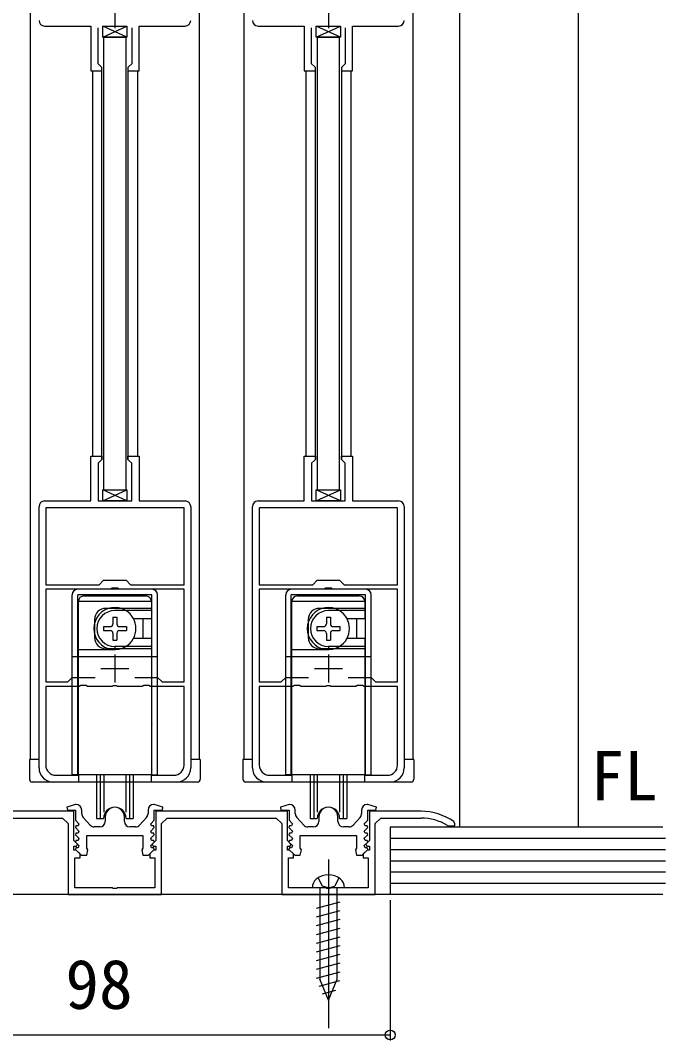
# Model space of a CAD drawing. Units: millimetres, scale not verified. Extents: x -700 to 700, y -1078 to 1074.
# Drawn here: x -41.6 to 73.3, y 328.1 to 509.6 of the extents above; entities that cross this region are included whole.
import ezdxf
from ezdxf.enums import TextEntityAlignment as Align

# ---------------------------------------------------------------- set-up
doc = ezdxf.new("R2010")
doc.units = ezdxf.units.MM
doc.header["$LTSCALE"] = 6
for name, color, linetype in [('0-3_YKK_11', 7, 'Continuous'), ('0-4_YKK_12', 2, 'Continuous'), ('0-5_YKK_13', 4, 'Continuous'), ('0-7_YKK_D', 6, 'Continuous'), ('0-9_YSS_K', 3, 'Continuous')]:
    doc.layers.add(name, color=color, linetype=linetype)
doc.styles.add('ＭＳ ゴシック', font='')
doc.styles.get('ＭＳ ゴシック').set_extended_font_data('MS Gothic')

msp = doc.modelspace()

# ---------------------------------------------------------------- linework, layer by layer
at = {"layer": '0-3_YKK_11'}
for p, q in [((-24.739, 513.155), (-24.739, 508.155)), ((13.256, 513.155), (13.256, 508.155)), ((-38.239, 376.557), (-38.239, 423.057)), ((-11.239, 423.057), (-11.239, 376.557)), ((-0.244, 376.557), (-0.244, 423.057)), ((26.756, 423.057), (26.756, 376.557)), ((-24.739, 396.757), (-24.739, 391.757)), ((13.256, 396.757), (13.256, 391.757)), ((-27.239, 394.257), (-22.239, 394.257)), ((10.756, 394.257), (15.756, 394.257)), ((-30.645, 368.441), (-30.645, 369.057)), ((-18.845, 369.057), (-18.845, 368.441)), ((7.355, 368.441), (7.355, 369.057)), ((19.155, 369.057), (19.155, 368.441)), ((-29.143, 366.388), (-30.388, 367.772)), ((-26.445, 367.857), (-26.445, 367.057)), ((-23.045, 367.057), (-23.045, 367.857)), ((-19.102, 367.772), (-20.347, 366.388)), ((8.857, 366.388), (7.612, 367.772)), ((11.555, 367.857), (11.555, 367.057)), ((14.955, 367.057), (14.955, 367.857)), ((18.898, 367.772), (17.653, 366.388)), ((-27.445, 366.057), (-28.399, 366.057)), ((-21.09, 366.057), (-22.045, 366.057)), ((10.555, 366.057), (9.601, 366.057)), ((16.91, 366.057), (15.955, 366.057))]:
    msp.add_line(p, q, dxfattribs=at)
for points in [[(-37.239, 508.555), (-29.039, 508.555), (-29.039, 500.555), (-27.039, 500.555), (-27.039, 501.155), (-27.239, 501.355), (-27.739, 501.855), (-27.739, 508.255)], [(-21.739, 508.255), (-21.739, 501.855), (-22.239, 501.355), (-22.439, 501.155), (-22.439, 500.555), (-20.439, 500.555), (-20.439, 508.555), (-12.239, 508.555)], [(0.756, 508.555), (8.956, 508.555), (8.956, 500.555), (10.956, 500.555), (10.956, 501.155), (10.756, 501.355), (10.256, 501.855), (10.256, 508.255)], [(16.256, 508.255), (16.256, 501.855), (15.756, 501.355), (15.556, 501.155), (15.556, 500.555), (17.556, 500.555), (17.556, 508.555), (25.756, 508.555)], [(-37.239, 424.057), (-29.039, 424.057), (-29.039, 432.057), (-27.039, 432.057), (-27.039, 431.457), (-27.239, 431.257), (-27.739, 430.757), (-27.739, 424.057), (-21.739, 424.057), (-21.739, 430.757), (-22.239, 431.257), (-22.439, 431.457), (-22.439, 432.057), (-20.439, 432.057), (-20.439, 424.057), (-12.239, 424.057)], [(0.756, 424.057), (8.956, 424.057), (8.956, 432.057), (10.956, 432.057), (10.956, 431.457), (10.756, 431.257), (10.256, 430.757), (10.256, 424.057), (16.256, 424.057), (16.256, 430.757), (15.756, 431.257), (15.556, 431.457), (15.556, 432.057), (17.556, 432.057), (17.556, 424.057), (25.756, 424.057)], [(-21.207, 392.657), (-17.139, 392.657), (-16.339, 391.857), (-12.439, 391.857), (-12.439, 408.357), (-23.998, 408.357), (-24.276, 408.544), (-25.203, 408.544), (-25.481, 408.357), (-37.039, 408.357), (-37.039, 391.857), (-33.139, 391.857), (-32.339, 392.657), (-28.272, 392.657)], [(16.789, 392.657), (20.856, 392.657), (21.656, 391.857), (25.556, 391.857), (25.556, 408.357), (13.998, 408.357), (13.72, 408.544), (12.793, 408.544), (12.515, 408.357), (0.956, 408.357), (0.956, 391.857), (4.856, 391.857), (5.656, 392.657), (9.724, 392.657)], [(-12.439, 377.057), (-12.439, 391.057), (-18.398, 391.057), (-18.676, 391.244), (-19.603, 391.244), (-19.881, 391.057), (-24.281, 391.057), (-24.464, 391.177), (-25.014, 391.177), (-25.198, 391.057), (-29.598, 391.057), (-29.876, 391.244), (-30.803, 391.244), (-31.081, 391.057), (-37.039, 391.057), (-37.039, 377.057)], [(25.556, 377.057), (25.556, 391.057), (19.598, 391.057), (19.32, 391.244), (18.393, 391.244), (18.115, 391.057), (13.715, 391.057), (13.531, 391.177), (12.981, 391.177), (12.798, 391.057), (8.398, 391.057), (8.12, 391.244), (7.193, 391.244), (6.915, 391.057), (0.956, 391.057), (0.956, 377.057)], [(-35.239, 375.257), (-31.239, 375.257), (-31.239, 374.057), (-35.739, 374.057)], [(-13.739, 374.057), (-18.239, 374.057), (-18.239, 375.257), (-14.239, 375.257)], [(2.756, 375.257), (6.756, 375.257), (6.756, 374.057), (2.256, 374.057)], [(24.256, 374.057), (19.756, 374.057), (19.756, 375.257), (23.756, 375.257)], [(5.956, 368.857), (-17.444, 368.857), (-17.444, 363.657), (-18.078, 363.022), (-17.927, 362.657), (-17.444, 362.657), (-17.444, 361.957), (-17.844, 361.957), (-18.544, 361.257), (-18.544, 360.557), (-17.644, 360.557), (-17.644, 355.257), (-24.286, 355.257), (-24.469, 355.137), (-25.019, 355.137), (-25.202, 355.257), (-31.844, 355.257), (-31.844, 360.557), (-30.944, 360.557), (-30.944, 361.257), (-31.644, 361.957), (-32.044, 361.957), (-32.044, 362.657), (-31.561, 362.657), (-31.41, 363.022), (-32.044, 363.657), (-32.044, 368.857), (-55.444, 368.857)], [(-31.645, 370.057), (-31.745, 370.057), (-33.277, 369.565), (-33.198, 369.057), (-31.745, 369.057), (-31.745, 367.256), (-31.133, 366.645), (-31.294, 366.257), (-31.657, 366.257), (-31.771, 365.982), (-31.133, 365.345), (-31.294, 364.957), (-31.657, 364.957), (-31.771, 364.682), (-31.133, 364.045), (-31.294, 363.657), (-31.657, 363.657), (-31.771, 363.382), (-31.133, 362.745), (-31.294, 362.357), (-31.657, 362.357), (-31.771, 362.083), (-30.745, 361.057), (-29.745, 361.057), (-29.557, 362.02), (-29.745, 362.298), (-29.745, 364.557)], [(-29.745, 364.557), (-19.745, 364.557), (-19.745, 362.298), (-19.932, 362.02), (-19.745, 361.057), (-18.745, 361.057), (-17.719, 362.083), (-17.833, 362.357), (-18.196, 362.357), (-18.356, 362.745), (-17.719, 363.382), (-17.833, 363.657), (-18.196, 363.657), (-18.356, 364.045), (-17.719, 364.682), (-17.833, 364.957), (-18.196, 364.957), (-18.356, 365.345), (-17.719, 365.982), (-17.833, 366.257), (-18.196, 366.257), (-18.356, 366.645), (-17.745, 367.256), (-17.745, 369.057), (-16.292, 369.057), (-16.212, 369.565), (-17.745, 370.057), (-17.845, 370.057)], [(6.355, 370.057), (6.255, 370.057), (4.723, 369.565), (4.802, 369.057), (6.255, 369.057), (6.255, 367.256), (6.867, 366.645), (6.706, 366.257), (6.343, 366.257), (6.229, 365.982), (6.867, 365.345), (6.706, 364.957), (6.343, 364.957), (6.229, 364.682), (6.867, 364.045), (6.706, 363.657), (6.343, 363.657), (6.229, 363.382), (6.867, 362.745), (6.706, 362.357), (6.343, 362.357), (6.229, 362.083), (7.255, 361.057), (8.255, 361.057), (8.443, 362.02), (8.255, 362.298), (8.255, 364.557)], [(29.756, 368.857), (20.556, 368.857), (20.556, 363.657), (19.922, 363.022), (20.073, 362.657), (20.556, 362.657), (20.556, 361.957), (20.156, 361.957), (19.456, 361.257), (19.456, 360.557), (20.356, 360.557), (20.356, 355.257), (13.714, 355.257), (13.531, 355.137), (12.981, 355.137), (12.798, 355.257), (6.156, 355.257), (6.156, 360.557), (7.056, 360.557), (7.056, 361.257), (6.356, 361.957), (5.956, 361.957), (5.956, 362.657), (6.439, 362.657), (6.59, 363.022), (5.956, 363.657), (5.956, 368.857)], [(8.255, 364.557), (18.255, 364.557), (18.255, 362.298), (18.068, 362.02), (18.255, 361.057), (19.255, 361.057), (20.281, 362.083), (20.167, 362.357), (19.804, 362.357), (19.644, 362.745), (20.281, 363.382), (20.167, 363.657), (19.804, 363.657), (19.644, 364.045), (20.281, 364.682), (20.167, 364.957), (19.804, 364.957), (19.644, 365.345), (20.281, 365.982), (20.167, 366.257), (19.804, 366.257), (19.644, 366.645), (20.255, 367.256), (20.255, 369.057), (21.708, 369.057), (21.788, 369.565), (20.255, 370.057), (20.155, 370.057)], [(-79.244, 367.657), (-72.044, 367.657), (-71.044, 366.657), (-71.044, 354.057), (-54.444, 354.057), (-54.444, 366.657), (-53.444, 367.657), (-34.044, 367.657), (-33.044, 366.657), (-33.044, 354.057), (-16.444, 354.057), (-16.444, 366.657), (-15.444, 367.657), (3.956, 367.657), (4.956, 366.657), (4.956, 354.057), (21.556, 354.057), (21.556, 366.657), (22.556, 367.657), (29.756, 367.657)], [(34.446, 366.303), (34.606, 366.257), (35.756, 366.257), (35.756, 366.603), (35.545, 367.01)]]:
    msp.add_lwpolyline(points, dxfattribs=at)
for points in [[(-12.439, 422.857), (-37.039, 422.857), (-37.039, 409.157), (-27.539, 409.157), (-26.739, 409.957), (-22.739, 409.957), (-21.939, 409.157), (-12.439, 409.157)], [(25.556, 422.857), (0.956, 422.857), (0.956, 409.157), (10.456, 409.157), (11.256, 409.957), (15.256, 409.957), (16.056, 409.157), (25.556, 409.157)]]:
    msp.add_lwpolyline(points, close=True, dxfattribs=at)
for centre, radius, start, end in [((-37.239, 509.555), 1, 180.00001, 269.99999), ((-12.239, 509.555), 1, 270.00001, 359.99999), ((0.756, 509.555), 1, 180.00001, 269.99999), ((25.756, 509.555), 1, 270.00001, 359.99999), ((-37.239, 423.057), 1, 90.00001, 179.99999), ((-12.239, 423.057), 1, 0.00001, 89.99999), ((0.756, 423.057), 1, 90.00001, 179.99999), ((25.756, 423.057), 1, 0.00001, 89.99999), ((-35.739, 376.557), 2.5, 180.00001, 269.99999), ((-35.239, 377.057), 1.8, 180.00001, 269.99999), ((-14.239, 377.057), 1.8, 270.00001, 359.99999), ((-13.739, 376.557), 2.5, 270.00001, 359.99999), ((2.256, 376.557), 2.5, 180.00001, 269.99999), ((2.756, 377.057), 1.8, 180.00001, 269.99999), ((23.756, 377.057), 1.8, 270.00001, 359.99999), ((24.256, 376.557), 2.5, 270.00001, 359.99999), ((-31.645, 369.057), 1, 0.00001, 89.99999), ((-29.645, 368.441), 1, 180.00001, 221.98721), ((-24.745, 367.857), 1.7, 359.99999, 180.00001), ((-19.845, 368.441), 1, 318.01279, 359.99999), ((-17.845, 369.057), 1, 90.00001, 179.99999), ((6.355, 369.057), 1, 0.00001, 89.99999), ((8.355, 368.441), 1, 180.00001, 221.98721), ((13.255, 367.857), 1.7, 359.99999, 180.00001), ((18.155, 368.441), 1, 318.01279, 359.99999), ((20.155, 369.057), 1, 90.00001, 179.99999), ((29.756, 358.857), 10, 54.62346, 90), ((-27.445, 367.057), 1, 270.00001, 359.99999), ((-22.045, 367.057), 1, 180.00001, 269.99999), ((10.555, 367.057), 1, 270.00001, 359.99999), ((15.955, 367.057), 1, 180.00001, 269.99999), ((29.756, 358.857), 8.8, 57.79577, 90.00001), ((-28.399, 367.057), 1, 221.98723, 270.00001), ((-21.09, 367.057), 1, 269.99999, 318.01277), ((9.601, 367.057), 1, 221.98723, 270.00001), ((16.91, 367.057), 1, 269.99999, 318.01277)]:
    msp.add_arc(centre, radius, start, end, dxfattribs=at)
at = {"layer": '0-4_YKK_12'}
for p, q in [((-39.739, 378.057), (-39.739, 554.555)), ((-9.739, 554.555), (-9.739, 378.057)), ((-1.744, 378.057), (-1.744, 554.555)), ((28.256, 554.555), (28.256, 378.057)), ((36.555, 550.554), (36.555, 366.057)), ((57.752, 366.057), (57.752, 550.554)), ((-27.039, 431.456), (-27.039, 501.155)), ((-22.439, 501.147), (-22.439, 431.507)), ((10.956, 431.456), (10.956, 501.155)), ((15.556, 501.147), (15.556, 431.507)), ((-28.739, 500.597), (-28.739, 432.015)), ((-20.739, 500.597), (-20.739, 432.015)), ((9.256, 500.597), (9.256, 432.015)), ((17.256, 500.597), (17.256, 432.015))]:
    msp.add_line(p, q, dxfattribs=at)
at = {"layer": '0-5_YKK_13'}
for p, q in [((-26.89, 506.555), (-22.588, 508.555)), ((-22.588, 506.555), (-26.89, 508.555)), ((11.106, 506.555), (15.407, 508.555)), ((15.407, 506.555), (11.106, 508.555)), ((-22.739, 506.555), (-26.739, 506.555)), ((-26.739, 506.555), (-26.739, 426.057)), ((-26.739, 506.555), (-22.739, 506.555)), ((-22.739, 426.057), (-22.739, 506.555)), ((15.256, 506.555), (11.256, 506.555)), ((11.256, 506.555), (11.256, 426.057)), ((11.256, 506.555), (15.256, 506.555)), ((15.256, 426.057), (15.256, 506.555)), ((-26.89, 424.057), (-22.588, 426.057)), ((-22.588, 424.057), (-26.89, 426.057)), ((-26.739, 426.057), (-22.739, 426.057)), ((11.106, 424.057), (15.407, 426.057)), ((15.407, 424.057), (11.106, 426.057)), ((11.256, 426.057), (15.256, 426.057)), ((-32.34, 375.357), (-32.34, 407.357)), ((-18.14, 408.357), (-31.34, 408.357)), ((-18.14, 407.357), (-31.34, 407.357)), ((-31.34, 375.357), (-31.34, 407.357)), ((-30.24, 407.157), (-19.24, 407.157)), ((-18.14, 375.357), (-18.14, 407.357)), ((-17.14, 375.357), (-17.14, 407.357)), ((5.656, 375.357), (5.656, 407.357)), ((19.856, 408.357), (6.656, 408.357)), ((19.856, 407.357), (6.656, 407.357)), ((6.656, 375.357), (6.656, 407.357)), ((7.756, 407.157), (18.756, 407.157)), ((19.856, 375.357), (19.856, 407.357)), ((20.856, 375.357), (20.856, 407.357)), ((-31.24, 375.357), (-31.24, 406.157)), ((-18.24, 406.157), (-31.24, 406.157)), ((-18.24, 404.957), (-26.34, 404.957)), ((-18.24, 406.157), (-18.24, 403.107)), ((-18.24, 404.758), (-18.14, 404.857)), ((6.756, 375.357), (6.756, 406.157)), ((19.756, 406.157), (6.756, 406.157)), ((19.756, 404.957), (11.656, 404.957)), ((19.756, 406.157), (19.756, 403.107)), ((19.756, 404.758), (19.856, 404.857)), ((-31.34, 404.457), (-31.24, 404.357)), ((-31.24, 402.943), (-31.34, 403.043)), ((-28.34, 402.957), (-28.34, 399.757)), ((-25.09, 403.407), (-24.39, 403.407)), ((-25.09, 403.407), (-25.09, 402.207)), ((-18.24, 404.557), (-24.74, 404.557)), ((-24.39, 403.407), (-24.39, 402.207)), ((-18.24, 403.107), (-21.423, 403.107)), ((-18.14, 404.457), (-18.24, 404.357)), ((6.656, 404.457), (6.756, 404.357)), ((6.756, 402.943), (6.656, 403.043)), ((9.656, 402.957), (9.656, 399.757)), ((12.906, 403.407), (13.606, 403.407)), ((12.906, 403.407), (12.906, 402.207)), ((19.756, 404.557), (13.256, 404.557)), ((13.606, 403.407), (13.606, 402.207)), ((19.756, 403.107), (16.573, 403.107)), ((19.856, 404.457), (19.756, 404.357)), ((-26.79, 401.707), (-26.79, 401.007)), ((-26.79, 401.707), (-25.59, 401.707)), ((-23.89, 401.707), (-22.69, 401.707)), ((-22.69, 401.707), (-22.69, 401.007)), ((-19.74, 402.857), (-19.74, 399.857)), ((11.206, 401.707), (11.206, 401.007)), ((11.206, 401.707), (12.406, 401.707)), ((14.106, 401.707), (15.306, 401.707)), ((15.306, 401.707), (15.306, 401.007)), ((18.256, 402.857), (18.256, 399.857)), ((-31.24, 399.771), (-31.34, 399.671)), ((-26.79, 401.007), (-25.59, 401.007)), ((-25.09, 400.507), (-25.09, 399.307)), ((-25.09, 399.307), (-24.39, 399.307)), ((-24.39, 400.507), (-24.39, 399.307)), ((-23.89, 401.007), (-22.69, 401.007)), ((-18.24, 399.607), (-21.423, 399.607)), ((-18.24, 399.607), (-18.24, 375.357)), ((6.756, 399.771), (6.656, 399.671)), ((11.206, 401.007), (12.406, 401.007)), ((12.906, 400.507), (12.906, 399.307)), ((12.906, 399.307), (13.606, 399.307)), ((13.606, 400.507), (13.606, 399.307)), ((14.106, 401.007), (15.306, 401.007)), ((19.756, 399.607), (16.573, 399.607)), ((19.756, 399.607), (19.756, 375.357)), ((-31.34, 398.257), (-31.24, 398.357)), ((-24.74, 397.557), (-31.24, 397.557)), ((-18.24, 397.757), (-26.34, 397.757)), ((-18.24, 398.157), (-24.74, 398.157)), ((-24.74, 398.157), (-24.74, 397.557)), ((-18.14, 398.257), (-18.24, 398.357)), ((-18.24, 397.956), (-18.14, 397.857)), ((6.656, 398.257), (6.756, 398.357)), ((13.256, 397.557), (6.756, 397.557)), ((19.756, 397.757), (11.656, 397.757)), ((19.756, 398.157), (13.256, 398.157)), ((13.256, 398.157), (13.256, 397.557)), ((19.856, 398.257), (19.756, 398.357)), ((19.756, 397.956), (19.856, 397.857)), ((-31.34, 396.357), (-32.34, 396.357)), ((-18.24, 396.357), (-31.24, 396.357)), ((-17.14, 396.357), (-18.14, 396.357)), ((6.656, 396.357), (5.656, 396.357)), ((19.756, 396.357), (6.756, 396.357)), ((20.856, 396.357), (19.856, 396.357)), ((-31.34, 384.357), (-31.24, 384.257)), ((-18.14, 384.357), (-18.24, 384.257)), ((6.656, 384.357), (6.756, 384.257)), ((19.856, 384.357), (19.756, 384.257)), ((-38.239, 378.057), (-39.939, 378.057)), ((-39.939, 378.057), (-39.939, 374.557)), ((-9.539, 378.057), (-11.239, 378.057)), ((-9.539, 378.057), (-9.539, 374.557)), ((-0.244, 378.057), (-1.944, 378.057)), ((-1.944, 378.057), (-1.944, 374.557)), ((28.456, 378.057), (26.756, 378.057)), ((28.456, 378.057), (28.456, 374.557)), ((-31.24, 376.457), (-31.34, 376.357)), ((-18.24, 376.457), (-18.14, 376.357)), ((6.756, 376.457), (6.656, 376.357)), ((19.756, 376.457), (19.856, 376.357)), ((-10.039, 374.057), (-39.439, 374.057)), ((-31.34, 375.357), (-32.34, 375.357)), ((-18.24, 375.357), (-31.24, 375.357)), ((-27.99, 375.357), (-27.99, 367.557)), ((-27.34, 375.357), (-27.34, 367.557)), ((-26.717, 375.357), (-26.717, 368.68)), ((-22.762, 375.357), (-22.762, 368.68)), ((-22.14, 375.357), (-22.14, 367.557)), ((-21.49, 375.357), (-21.49, 367.557)), ((-18.14, 375.357), (-17.14, 375.357)), ((27.956, 374.057), (-1.444, 374.057)), ((6.656, 375.357), (5.656, 375.357)), ((19.756, 375.357), (6.756, 375.357)), ((10.006, 375.357), (10.006, 367.557)), ((10.656, 375.357), (10.656, 367.557)), ((11.279, 375.357), (11.279, 368.68)), ((15.234, 375.357), (15.234, 368.68)), ((15.856, 375.357), (15.856, 367.557)), ((16.506, 375.357), (16.506, 367.557)), ((19.856, 375.357), (20.856, 375.357)), ((-27.99, 367.557), (-26.74, 367.557)), ((-22.74, 367.557), (-21.49, 367.557)), ((10.006, 367.557), (11.256, 367.557)), ((15.256, 367.557), (16.506, 367.557)), ((13.255, 360.257), (13.255, 330.257)), ((11.405, 357.009), (12.14, 355.535)), ((15.105, 357.009), (14.37, 355.535)), ((16.105, 355.257), (10.405, 355.257)), ((11.705, 355.257), (11.705, 338.999)), ((13.255, 355.257), (12.14, 355.535)), ((13.255, 355.257), (14.37, 355.535)), ((14.805, 338.999), (14.805, 355.257)), ((11.155, 351.617), (15.355, 352.742)), ((11.155, 350.064), (15.355, 351.189)), ((11.155, 348.511), (15.355, 349.636)), ((11.155, 346.958), (15.355, 348.083)), ((11.155, 345.405), (15.355, 346.53)), ((11.155, 343.852), (15.355, 344.977)), ((11.155, 342.299), (15.355, 343.425)), ((11.155, 340.746), (15.355, 341.872)), ((11.155, 339.193), (15.355, 340.319)), ((11.621, 337.765), (15.298, 338.75)), ((13.255, 335.257), (11.705, 338.999)), ((13.255, 335.257), (14.805, 338.999)), ((12.2, 336.367), (14.574, 337.004))]:
    msp.add_line(p, q, dxfattribs=at)
for points in [[(-22.588, 508.555), (-22.588, 506.555), (-26.89, 506.555), (-26.89, 508.555)], [(15.407, 508.555), (15.407, 506.555), (11.106, 506.555), (11.106, 508.555)], [(-22.588, 426.057), (-22.588, 424.057), (-26.89, 424.057), (-26.89, 426.057)], [(15.407, 426.057), (15.407, 424.057), (11.106, 424.057), (11.106, 426.057)]]:
    msp.add_lwpolyline(points, close=True, dxfattribs=at)
for centre, radius, start, end in [((-31.34, 407.357), 1, 90, 180), ((-30.24, 406.157), 1, 90, 180), ((-19.24, 406.157), 1, 0, 90), ((-18.14, 407.357), 1, 0, 90), ((6.656, 407.357), 1, 90, 180), ((7.756, 406.157), 1, 90, 180), ((18.756, 406.157), 1, 0, 90), ((19.856, 407.357), 1, 0, 90), ((-24.74, 401.357), 3.75, 58.57609, 301.42391), ((-26.34, 402.957), 2, 90, 180), ((13.256, 401.357), 3.75, 58.57609, 301.42391), ((11.656, 402.957), 2, 90, 180), ((-24.74, 401.357), 3.2, 90, 270), ((-24.74, 401.357), 3.75, 301.42391, 58.57609), ((-18.74, 402.857), 1, 165.52249, 180), ((13.256, 401.357), 3.2, 90, 270), ((13.256, 401.357), 3.75, 301.42391, 58.57609), ((19.256, 402.857), 1, 165.52249, 180), ((-25.59, 402.207), 0.5, 270, 0), ((-23.89, 402.207), 0.5, 180, 270), ((12.406, 402.207), 0.5, 270, 0), ((14.106, 402.207), 0.5, 180, 270), ((-26.34, 399.757), 2, 180, 270), ((-25.59, 400.507), 0.5, 0, 90), ((-23.89, 400.507), 0.5, 90, 180), ((-18.74, 399.857), 1, 180, 194.47751), ((11.656, 399.757), 2, 180, 270), ((12.406, 400.507), 0.5, 0, 90), ((14.106, 400.507), 0.5, 90, 180), ((19.256, 399.857), 1, 180, 194.47751), ((-39.439, 374.557), 0.5, 180, 270), ((-10.039, 374.557), 0.5, 270, 0), ((-1.444, 374.557), 0.5, 180, 270), ((27.956, 374.557), 0.5, 270, 0), ((-24.74, 367.557), 2, 360, 180), ((13.256, 367.557), 2, 360, 180), ((13.255, 354.157), 3.4, 50.65667, 129.34333), ((12.304, 355.317), 1.9, 129.34333, 181.81089), ((14.206, 355.317), 1.9, 358.18911, 50.65667)]:
    msp.add_arc(centre, radius, start, end, dxfattribs=at)
at = {"layer": '0-7_YKK_D'}
for p, q in [((24.25, 353.057), (24.25, 328.057)), ((-73.75, 329.057), (24.25, 329.057))]:
    msp.add_line(p, q, dxfattribs=at)
msp.add_circle((24.25, 329.057), 0.875, dxfattribs=at)
at = {"layer": '0-9_YSS_K'}
for p, q in [((24.25, 366.057), (72.755, 366.057)), ((24.25, 366.057), (24.25, 354.057)), ((24.25, 364.057), (73.255, 364.057)), ((24.25, 362.057), (73.255, 362.057)), ((24.25, 360.057), (73.255, 360.057)), ((24.25, 358.057), (73.255, 358.057)), ((24.25, 356.057), (73.255, 356.057)), ((72.755, 354.057), (-165.245, 354.057))]:
    msp.add_line(p, q, dxfattribs=at)

# ---------------------------------------------------------------- texts
at = {"layer": '0-7_YKK_D', "style": 'ＭＳ ゴシック'}
for s, p in [('FL', (59.896, 368.155)), ('98', (-33.546, 331.057))]:
    msp.add_text(s, height=8.798, dxfattribs=at).set_placement(p, align=Align.BOTTOM_LEFT)

doc.saveas('drawing.dxf')
